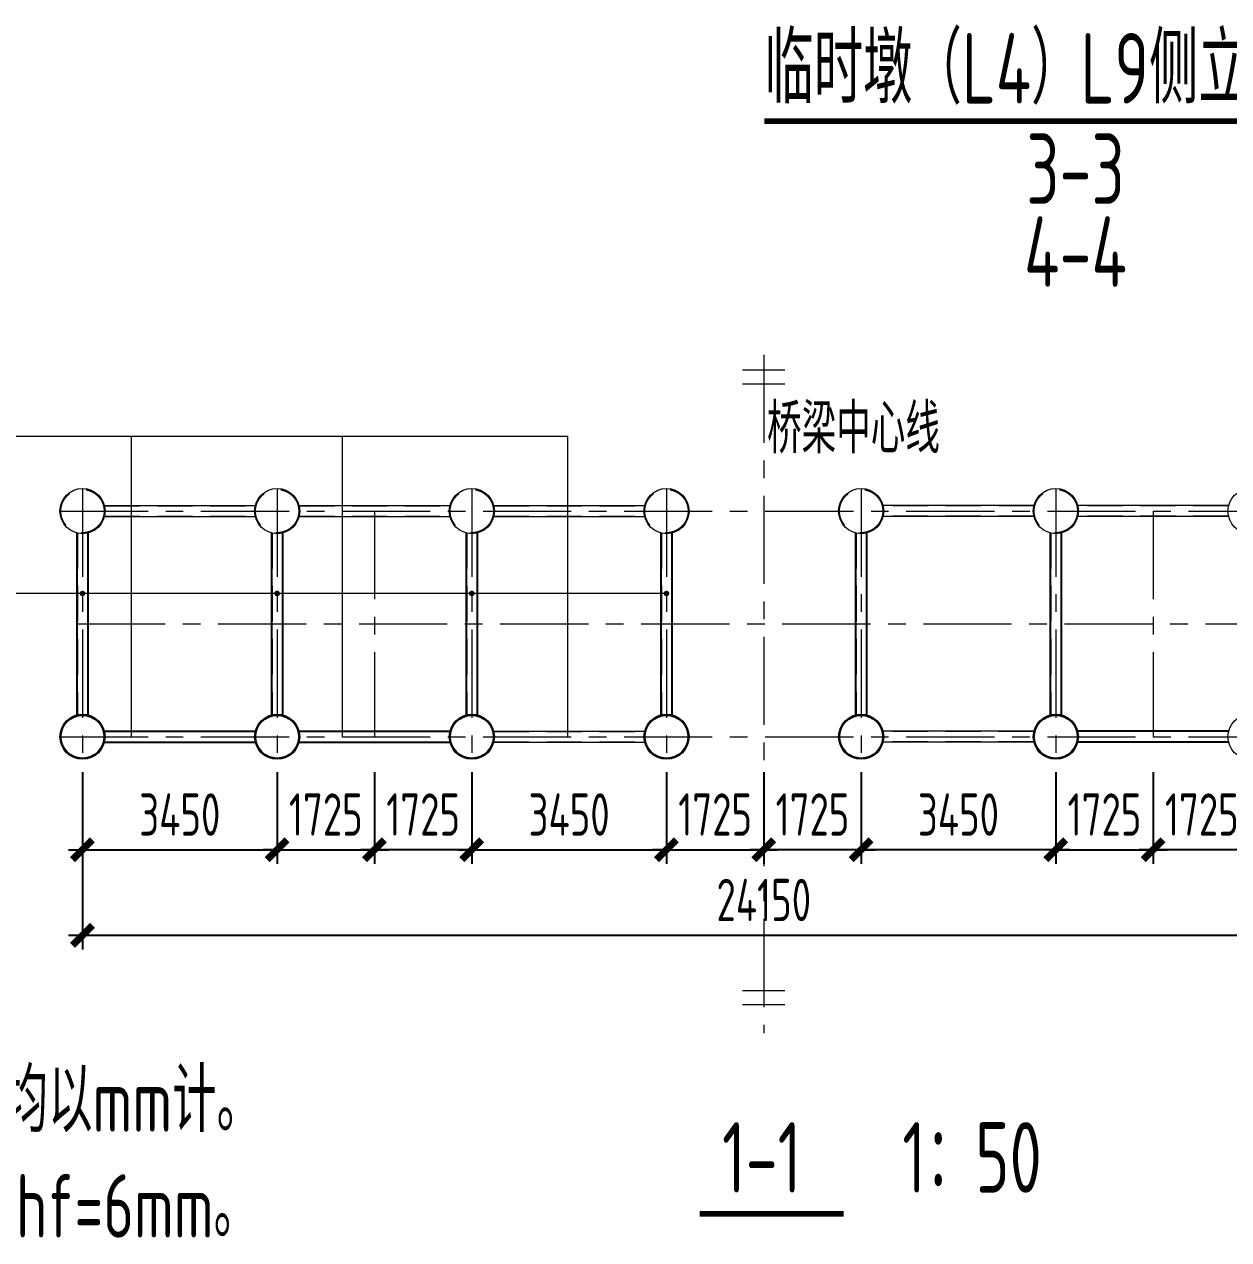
# Model space of a CAD drawing. Extents: x -2876908 to 633791, y -1383861 to 872234.
# Drawn here: x -1148220 to -1105530, y -819547 to -776456 of the extents above; entities that cross this region are included whole.
import ezdxf
from ezdxf.enums import TextEntityAlignment as Align

# ---------------------------------------------------------------- set-up
doc = ezdxf.new("R2010")
doc.units = 0
doc.header["$LTSCALE"] = 5
doc.header["$MEASUREMENT"] = 0
doc.linetypes.add('CENTER', pattern=[2, 1.25, -0.25, 0.25, -0.25])
doc.linetypes.add('DASHED', pattern=[0.75, 0.5, -0.25])
doc.layers.get('0').update_dxf_attribs({"linetype": 'CONTINUOUS', "lineweight": 25})
doc.layers.get('DEFPOINTS').update_dxf_attribs({"color": 35, "linetype": 'CONTINUOUS', "lineweight": 13})
for name, color, linetype, lineweight in [('3中心线', 6, 'CENTER', 18), ('4虚线', 2, 'DASHED', 18), ('5标注', 3, 'CONTINUOUS', 15), ('6文本', 7, 'CONTINUOUS', 15), ('8轮廓线', 4, 'CONTINUOUS', 15), ('DIM', 3, 'CONTINUOUS', 0), ('REIND', 1, 'CONTINUOUS', 0), ('THIN', 7, 'CONTINUOUS', 0)]:
    doc.layers.add(name, color=color, linetype=linetype, lineweight=lineweight)
doc.layers.add('M_Dim', color=3, linetype='CONTINUOUS')
doc.layers.add('M_Prof', color=2, linetype='CONTINUOUS')
doc.styles.add('TSSD_Dimension', font='tssdeng.shx', dxfattribs={"width": 0.7, "bigfont": 'hztxt.shx'})
doc.styles.add('TSSD_NORM', font='tssdeng.shx', dxfattribs={"width": 0.7, "bigfont": 'hztxt.shx'})
doc.dimstyles.new('TSSD_100_100', dxfattribs={"dimtxt": 300, "dimasz": 100, "dimexe": 100, "dimexo": 250, "dimgap": 100, "dimtad": 1, "dimdec": 0, "dimzin": 0, "dimdsep": 46, "dimtxsty": 'TSSD_Dimension', "dimblk": 'ARCHTICK', "dimblk1": 'ARCHTICK', "dimblk2": 'ARCHTICK', "dimcen": 0, "dimdle": 100, "dimclrt": 7, "dimadec": 0, "dimazin": 0, "dimtfac": 1, "dimtdec": 0, "dimtix": 1, "dimtmove": 2, "dimatfit": 3, "dimfxl": 1, "dimtolj": 1, "dimtzin": 0, "dimarcsym": 0})

# ---------------------------------------------------------------- blocks, each defined once
blk = doc.blocks.new('_ArchTick')
at = {"color": 0, "linetype": 'ByBlock', "const_width": 0.5}
blk.add_lwpolyline([(-0.707, -0.707), (0.707, 0.707)], dxfattribs=at)
blk = doc.blocks.new('*D2101')
at = {"layer": 'DEFPOINTS', "color": 0, "transparency": 16777216}
for p in [(-1146158, -801716), (-1097858, -801716), (-1097858, -808753)]:
    blk.add_point(p, dxfattribs=at)
at = {"layer": 'DIM', "color": 0, "lineweight": -2, "transparency": 16777216}
for p, q in [((-1146158, -802966), (-1146158, -809253)), ((-1097858, -802966), (-1097858, -809253)), ((-1146658, -808753), (-1097358, -808753))]:
    blk.add_line(p, q, dxfattribs=at)
at = {"layer": 'DIM', "color": 0, "lineweight": -2, "transparency": 16777216, "xscale": 500, "yscale": 500, "zscale": 500, "rotation": 180}
blk.add_blockref('_ArchTick', (-1146158, -808753), dxfattribs=at)
at = {"layer": 'DIM', "color": 0, "lineweight": -2, "transparency": 16777216, "xscale": 500, "yscale": 500, "zscale": 500}
blk.add_blockref('_ArchTick', (-1097858, -808753), dxfattribs=at)
at = {"layer": 'DIM', "color": 7, "transparency": 16777216, "insert": (-1122008, -807503), "char_height": 1500, "attachment_point": 5, "style": 'TSSD_Dimension'}
blk.add_mtext('\\A1;24150', dxfattribs=at)
blk = doc.blocks.new('*D2104')
at = {"layer": 'DEFPOINTS', "color": 0, "transparency": 16777216}
for p in [(-1146158, -801716), (-1139258, -801716), (-1139258, -805723)]:
    blk.add_point(p, dxfattribs=at)
at = {"layer": 'DIM', "color": 0, "lineweight": -2, "transparency": 16777216}
for p, q in [((-1146158, -802966), (-1146158, -806223)), ((-1139258, -802966), (-1139258, -806223)), ((-1146658, -805723), (-1138758, -805723))]:
    blk.add_line(p, q, dxfattribs=at)
at = {"layer": 'DIM', "color": 0, "lineweight": -2, "transparency": 16777216, "xscale": 500, "yscale": 500, "zscale": 500, "rotation": 180}
blk.add_blockref('_ArchTick', (-1146158, -805723), dxfattribs=at)
at = {"layer": 'DIM', "color": 0, "lineweight": -2, "transparency": 16777216, "xscale": 500, "yscale": 500, "zscale": 500}
blk.add_blockref('_ArchTick', (-1139258, -805723), dxfattribs=at)
at = {"layer": 'DIM', "color": 7, "transparency": 16777216, "insert": (-1142708, -804473), "char_height": 1500, "attachment_point": 5, "style": 'TSSD_Dimension'}
blk.add_mtext('\\A1;3450', dxfattribs=at)
blk = doc.blocks.new('*D2145')
at = {"layer": 'DEFPOINTS', "color": 0, "transparency": 16777216}
for p in [(-1139258, -801716), (-1135808, -801716), (-1135808, -805723)]:
    blk.add_point(p, dxfattribs=at)
at = {"layer": 'DIM', "color": 0, "lineweight": -2, "transparency": 16777216}
for p, q in [((-1139258, -802966), (-1139258, -806223)), ((-1135808, -802966), (-1135808, -806223)), ((-1139258, -805723), (-1139758, -805723)), ((-1139258, -805723), (-1135808, -805723)), ((-1135808, -805723), (-1135308, -805723))]:
    blk.add_line(p, q, dxfattribs=at)
at = {"layer": 'DIM', "color": 0, "lineweight": -2, "transparency": 16777216, "xscale": 500, "yscale": 500, "zscale": 500}
blk.add_blockref('_ArchTick', (-1139258, -805723), dxfattribs=at)
at = {"layer": 'DIM', "color": 0, "lineweight": -2, "transparency": 16777216, "xscale": 500, "yscale": 500, "zscale": 500, "rotation": 180}
blk.add_blockref('_ArchTick', (-1135808, -805723), dxfattribs=at)
at = {"layer": 'DIM', "color": 7, "transparency": 16777216, "insert": (-1137533, -804473), "char_height": 1500, "attachment_point": 5, "style": 'TSSD_Dimension'}
blk.add_mtext('\\A1;1725', dxfattribs=at)
blk = doc.blocks.new('*D2146')
at = {"layer": 'DEFPOINTS', "color": 0, "transparency": 16777216}
for p in [(-1132358, -801716), (-1125458, -801716), (-1125458, -805723)]:
    blk.add_point(p, dxfattribs=at)
at = {"layer": 'DIM', "color": 0, "lineweight": -2, "transparency": 16777216}
for p, q in [((-1132358, -802966), (-1132358, -806223)), ((-1125458, -802966), (-1125458, -806223)), ((-1132858, -805723), (-1124958, -805723))]:
    blk.add_line(p, q, dxfattribs=at)
at = {"layer": 'DIM', "color": 0, "lineweight": -2, "transparency": 16777216, "xscale": 500, "yscale": 500, "zscale": 500, "rotation": 180}
blk.add_blockref('_ArchTick', (-1132358, -805723), dxfattribs=at)
at = {"layer": 'DIM', "color": 0, "lineweight": -2, "transparency": 16777216, "xscale": 500, "yscale": 500, "zscale": 500}
blk.add_blockref('_ArchTick', (-1125458, -805723), dxfattribs=at)
at = {"layer": 'DIM', "color": 7, "transparency": 16777216, "insert": (-1128908, -804473), "char_height": 1500, "attachment_point": 5, "style": 'TSSD_Dimension'}
blk.add_mtext('\\A1;3450', dxfattribs=at)
blk = doc.blocks.new('*D2147')
at = {"layer": 'DEFPOINTS', "color": 0, "transparency": 16777216}
for p in [(-1125458, -801716), (-1122008, -801716), (-1122008, -805723)]:
    blk.add_point(p, dxfattribs=at)
at = {"layer": 'DIM', "color": 0, "lineweight": -2, "transparency": 16777216}
for p, q in [((-1125458, -802966), (-1125458, -806223)), ((-1122008, -802966), (-1122008, -806223)), ((-1125458, -805723), (-1125958, -805723)), ((-1125458, -805723), (-1122008, -805723)), ((-1122008, -805723), (-1121508, -805723))]:
    blk.add_line(p, q, dxfattribs=at)
at = {"layer": 'DIM', "color": 0, "lineweight": -2, "transparency": 16777216, "xscale": 500, "yscale": 500, "zscale": 500}
blk.add_blockref('_ArchTick', (-1125458, -805723), dxfattribs=at)
at = {"layer": 'DIM', "color": 0, "lineweight": -2, "transparency": 16777216, "xscale": 500, "yscale": 500, "zscale": 500, "rotation": 180}
blk.add_blockref('_ArchTick', (-1122008, -805723), dxfattribs=at)
at = {"layer": 'DIM', "color": 7, "transparency": 16777216, "insert": (-1123733, -804473), "char_height": 1500, "attachment_point": 5, "style": 'TSSD_Dimension'}
blk.add_mtext('\\A1;1725', dxfattribs=at)
blk = doc.blocks.new('*D2148')
at = {"layer": 'DEFPOINTS', "color": 0, "transparency": 16777216}
for p in [(-1135808, -801716), (-1132358, -801716), (-1135808, -805723)]:
    blk.add_point(p, dxfattribs=at)
at = {"layer": 'DIM', "color": 0, "lineweight": -2, "transparency": 16777216}
for p, q in [((-1135808, -802966), (-1135808, -806223)), ((-1132358, -802966), (-1132358, -806223)), ((-1135808, -805723), (-1136308, -805723)), ((-1132358, -805723), (-1135808, -805723)), ((-1132358, -805723), (-1131858, -805723))]:
    blk.add_line(p, q, dxfattribs=at)
at = {"layer": 'DIM', "color": 0, "lineweight": -2, "transparency": 16777216, "xscale": 500, "yscale": 500, "zscale": 500}
blk.add_blockref('_ArchTick', (-1135808, -805723), dxfattribs=at)
at = {"layer": 'DIM', "color": 0, "lineweight": -2, "transparency": 16777216, "xscale": 500, "yscale": 500, "zscale": 500, "rotation": 180}
blk.add_blockref('_ArchTick', (-1132358, -805723), dxfattribs=at)
at = {"layer": 'DIM', "color": 7, "transparency": 16777216, "insert": (-1134083, -804473), "char_height": 1500, "attachment_point": 5, "style": 'TSSD_Dimension'}
blk.add_mtext('\\A1;1725', dxfattribs=at)
blk = doc.blocks.new('*D2150')
at = {"layer": 'DEFPOINTS', "color": 0, "transparency": 16777216}
for p in [(-1108208, -801716), (-1104758, -801716), (-1108208, -805723)]:
    blk.add_point(p, dxfattribs=at)
at = {"layer": 'DIM', "color": 0, "lineweight": -2, "transparency": 16777216}
for p, q in [((-1108208, -802966), (-1108208, -806223)), ((-1104758, -802966), (-1104758, -806223)), ((-1108208, -805723), (-1108708, -805723)), ((-1104758, -805723), (-1108208, -805723)), ((-1104758, -805723), (-1104258, -805723))]:
    blk.add_line(p, q, dxfattribs=at)
at = {"layer": 'DIM', "color": 0, "lineweight": -2, "transparency": 16777216, "xscale": 500, "yscale": 500, "zscale": 500}
blk.add_blockref('_ArchTick', (-1108208, -805723), dxfattribs=at)
at = {"layer": 'DIM', "color": 0, "lineweight": -2, "transparency": 16777216, "xscale": 500, "yscale": 500, "zscale": 500, "rotation": 180}
blk.add_blockref('_ArchTick', (-1104758, -805723), dxfattribs=at)
at = {"layer": 'DIM', "color": 7, "transparency": 16777216, "insert": (-1106483, -804473), "char_height": 1500, "attachment_point": 5, "style": 'TSSD_Dimension'}
blk.add_mtext('\\A1;1725', dxfattribs=at)
blk = doc.blocks.new('*D2151')
at = {"layer": 'DEFPOINTS', "color": 0, "transparency": 16777216}
for p in [(-1118558, -801716), (-1111658, -801716), (-1118558, -805723)]:
    blk.add_point(p, dxfattribs=at)
at = {"layer": 'DIM', "color": 0, "lineweight": -2, "transparency": 16777216}
for p, q in [((-1118558, -802966), (-1118558, -806223)), ((-1111658, -802966), (-1111658, -806223)), ((-1111158, -805723), (-1119058, -805723))]:
    blk.add_line(p, q, dxfattribs=at)
at = {"layer": 'DIM', "color": 0, "lineweight": -2, "transparency": 16777216, "xscale": 500, "yscale": 500, "zscale": 500, "rotation": 180}
blk.add_blockref('_ArchTick', (-1118558, -805723), dxfattribs=at)
at = {"layer": 'DIM', "color": 0, "lineweight": -2, "transparency": 16777216, "xscale": 500, "yscale": 500, "zscale": 500}
blk.add_blockref('_ArchTick', (-1111658, -805723), dxfattribs=at)
at = {"layer": 'DIM', "color": 7, "transparency": 16777216, "insert": (-1115108, -804473), "char_height": 1500, "attachment_point": 5, "style": 'TSSD_Dimension'}
blk.add_mtext('\\A1;3450', dxfattribs=at)
blk = doc.blocks.new('*D2152')
at = {"layer": 'DEFPOINTS', "color": 0, "transparency": 16777216}
for p in [(-1122008, -801716), (-1118558, -801716), (-1122008, -805723)]:
    blk.add_point(p, dxfattribs=at)
at = {"layer": 'DIM', "color": 0, "lineweight": -2, "transparency": 16777216}
for p, q in [((-1122008, -802966), (-1122008, -806223)), ((-1118558, -802966), (-1118558, -806223)), ((-1122008, -805723), (-1122508, -805723)), ((-1118558, -805723), (-1122008, -805723)), ((-1118558, -805723), (-1118058, -805723))]:
    blk.add_line(p, q, dxfattribs=at)
at = {"layer": 'DIM', "color": 0, "lineweight": -2, "transparency": 16777216, "xscale": 500, "yscale": 500, "zscale": 500}
blk.add_blockref('_ArchTick', (-1122008, -805723), dxfattribs=at)
at = {"layer": 'DIM', "color": 0, "lineweight": -2, "transparency": 16777216, "xscale": 500, "yscale": 500, "zscale": 500, "rotation": 180}
blk.add_blockref('_ArchTick', (-1118558, -805723), dxfattribs=at)
at = {"layer": 'DIM', "color": 7, "transparency": 16777216, "insert": (-1120283, -804473), "char_height": 1500, "attachment_point": 5, "style": 'TSSD_Dimension'}
blk.add_mtext('\\A1;1725', dxfattribs=at)
blk = doc.blocks.new('*D2153')
at = {"layer": 'DEFPOINTS', "color": 0, "transparency": 16777216}
for p in [(-1111658, -801716), (-1108208, -801716), (-1108208, -805723)]:
    blk.add_point(p, dxfattribs=at)
at = {"layer": 'DIM', "color": 0, "lineweight": -2, "transparency": 16777216}
for p, q in [((-1111658, -802966), (-1111658, -806223)), ((-1108208, -802966), (-1108208, -806223)), ((-1111658, -805723), (-1112158, -805723)), ((-1111658, -805723), (-1108208, -805723)), ((-1108208, -805723), (-1107708, -805723))]:
    blk.add_line(p, q, dxfattribs=at)
at = {"layer": 'DIM', "color": 0, "lineweight": -2, "transparency": 16777216, "xscale": 500, "yscale": 500, "zscale": 500}
blk.add_blockref('_ArchTick', (-1111658, -805723), dxfattribs=at)
at = {"layer": 'DIM', "color": 0, "lineweight": -2, "transparency": 16777216, "xscale": 500, "yscale": 500, "zscale": 500, "rotation": 180}
blk.add_blockref('_ArchTick', (-1108208, -805723), dxfattribs=at)
at = {"layer": 'DIM', "color": 7, "transparency": 16777216, "insert": (-1109933, -804473), "char_height": 1500, "attachment_point": 5, "style": 'TSSD_Dimension'}
blk.add_mtext('\\A1;1725', dxfattribs=at)

msp = doc.modelspace()

# ---------------------------------------------------------------- linework, layer by layer
at = {"layer": '3中心线', "ltscale": 500}
for p, q in [((-1122008.314, -788173.661), (-1122008.314, -812221.959)), ((-1146158.314, -792915.557), (-1146158.314, -802515.557)), ((-1139258.314, -792915.557), (-1139258.314, -802515.557)), ((-1132358.314, -792915.557), (-1132358.314, -802515.557)), ((-1125458.314, -792915.557), (-1125458.314, -802515.557)), ((-1118558.314, -792915.557), (-1118558.314, -802515.557)), ((-1111658.314, -792915.557), (-1111658.314, -802515.557)), ((-1146958.314, -793715.557), (-1097058.314, -793715.557)), ((-1135808.308, -793715.557), (-1135808.308, -801715.557)), ((-1108208.32, -793715.557), (-1108208.32, -801715.557)), ((-1146352.314, -797715.557), (-1097858.314, -797715.557)), ((-1146958.314, -801715.557), (-1097058.314, -801715.557))]:
    msp.add_line(p, q, dxfattribs=at)
at = {"layer": '4虚线', "ltscale": 500}
for p, q in [((-1145379.292, -793533.557), (-1140037.337, -793533.557)), ((-1138479.292, -793533.557), (-1133137.337, -793533.557)), ((-1131579.292, -793533.557), (-1126237.337, -793533.557)), ((-1112437.337, -793533.557), (-1117779.292, -793533.557)), ((-1105537.337, -793533.557), (-1110879.292, -793533.557)), ((-1145379.292, -793897.557), (-1140037.337, -793897.557)), ((-1138479.292, -793897.557), (-1133137.337, -793897.557)), ((-1131579.292, -793897.557), (-1126237.337, -793897.557)), ((-1112437.337, -793897.557), (-1117779.292, -793897.557)), ((-1105537.337, -793897.557), (-1110879.292, -793897.557)), ((-1146340.314, -794494.579), (-1146340.314, -800936.534)), ((-1145976.314, -794494.579), (-1145976.314, -800936.534)), ((-1139440.314, -794494.579), (-1139440.314, -800936.534)), ((-1139076.314, -794494.579), (-1139076.314, -800936.534)), ((-1132540.314, -794494.579), (-1132540.314, -800936.534)), ((-1132176.314, -794494.579), (-1132176.314, -800936.534)), ((-1125640.314, -794494.579), (-1125640.314, -800936.534)), ((-1125276.314, -794494.579), (-1125276.314, -800936.534)), ((-1118740.314, -794494.579), (-1118740.314, -800936.534)), ((-1118376.314, -794494.579), (-1118376.314, -800936.534)), ((-1111840.314, -794494.579), (-1111840.314, -800936.534)), ((-1111476.314, -794494.579), (-1111476.314, -800936.534)), ((-1145379.292, -801533.557), (-1140037.337, -801533.557)), ((-1145379.292, -801897.557), (-1140037.337, -801897.557)), ((-1138479.292, -801533.557), (-1133137.337, -801533.557)), ((-1138479.292, -801897.557), (-1133137.337, -801897.557)), ((-1131579.292, -801533.557), (-1126237.337, -801533.557)), ((-1131579.292, -801897.557), (-1126237.337, -801897.557)), ((-1112437.337, -801533.557), (-1117779.292, -801533.557)), ((-1112437.337, -801897.557), (-1117779.292, -801897.557)), ((-1105537.337, -801533.557), (-1110879.292, -801533.557)), ((-1105537.337, -801897.557), (-1110879.292, -801897.557))]:
    msp.add_line(p, q, dxfattribs=at)
for centre in [(-1146158.314, -793715.557), (-1139258.314, -793715.557), (-1132358.314, -793715.557), (-1125458.314, -793715.557), (-1118558.314, -793715.557), (-1111658.314, -793715.557)]:
    msp.add_circle(centre, 768, dxfattribs=at)
at = {"layer": '5标注'}
for p, q in [((-1128956.213, -791074.082), (-1151639.399, -791074.082)), ((-1144423.284, -801715.557), (-1144423.284, -791074.082)), ((-1136937.272, -801715.557), (-1136937.272, -791074.082)), ((-1128956.213, -801715.557), (-1128956.213, -791074.082)), ((-1125458.314, -796636.628), (-1151450.841, -796636.628))]:
    msp.add_line(p, q, dxfattribs=at)
at = {"layer": '8轮廓线'}
for p, q in [((-1145382.193, -793521.557), (-1140034.435, -793521.557)), ((-1138482.193, -793521.557), (-1133134.435, -793521.557)), ((-1131582.193, -793521.557), (-1126234.435, -793521.557)), ((-1112434.435, -793521.557), (-1117782.193, -793521.557)), ((-1105534.435, -793521.557), (-1110882.193, -793521.557)), ((-1145382.193, -793909.557), (-1140034.435, -793909.557)), ((-1138482.193, -793909.557), (-1133134.435, -793909.557)), ((-1131582.193, -793909.557), (-1126234.435, -793909.557)), ((-1112434.435, -793909.557), (-1117782.193, -793909.557)), ((-1105534.435, -793909.557), (-1110882.193, -793909.557)), ((-1131582.193, -801521.557), (-1126234.435, -801521.557)), ((-1131582.193, -801909.557), (-1126234.435, -801909.557)), ((-1112434.435, -801521.557), (-1117782.193, -801521.557)), ((-1112434.435, -801909.557), (-1117782.193, -801909.557))]:
    msp.add_line(p, q, dxfattribs=at)
for centre in [(-1146158.314, -793715.557), (-1139258.314, -793715.557), (-1132358.314, -793715.557), (-1125458.314, -793715.557), (-1118558.314, -793715.557), (-1111658.314, -793715.557), (-1104758.314, -793715.557), (-1146158.314, -801715.557), (-1139258.314, -801715.557), (-1132358.314, -801715.557), (-1125458.314, -801715.557), (-1118558.314, -801715.557), (-1111658.314, -801715.557), (-1104758.314, -801715.557)]:
    msp.add_circle(centre, 800, dxfattribs=at)
at = {"layer": 'M_Dim'}
for points in [[(-1121992.87, -779887.637, 200, 200, 0), (-1100192.762, -779887.637, 200, 200, 0)], [(-1124285.802, -818633.375, 200, 200, 0), (-1119182.103, -818633.375, 200, 200, 0)]]:
    msp.add_lwpolyline(points, format="xyseb", dxfattribs=at)
at = {"layer": 'M_Prof'}
for p, q in [((-1146352.314, -794491.678), (-1146352.314, -800939.436)), ((-1145964.314, -794491.678), (-1145964.314, -800939.436)), ((-1139452.314, -794491.678), (-1139452.314, -800939.436)), ((-1139064.314, -794491.678), (-1139064.314, -800939.436)), ((-1132552.314, -794491.678), (-1132552.314, -800939.436)), ((-1132164.314, -794491.678), (-1132164.314, -800939.436)), ((-1125652.314, -794491.678), (-1125652.314, -800939.436)), ((-1125264.314, -794491.678), (-1125264.314, -800939.436)), ((-1118752.314, -794491.678), (-1118752.314, -800939.436)), ((-1118364.314, -794491.678), (-1118364.314, -800939.436)), ((-1111852.314, -794491.678), (-1111852.314, -800939.436)), ((-1111464.314, -794491.678), (-1111464.314, -800939.436)), ((-1145382.193, -801521.557), (-1140034.435, -801521.557)), ((-1145382.193, -801909.557), (-1140034.435, -801909.557)), ((-1138482.193, -801521.557), (-1133134.435, -801521.557)), ((-1138482.193, -801909.557), (-1133134.435, -801909.557)), ((-1105534.435, -801521.557), (-1110882.193, -801521.557)), ((-1105534.435, -801909.557), (-1110882.193, -801909.557))]:
    msp.add_line(p, q, dxfattribs=at)
for centre in [(-1146158.314, -801715.557), (-1139258.314, -801715.557), (-1132358.314, -801715.557), (-1125458.314, -801715.557), (-1118558.314, -801715.557), (-1111658.314, -801715.557)]:
    msp.add_circle(centre, 768, dxfattribs=at)
at = {"layer": 'REIND', "const_width": 100}
for points in [[(-1146108.314, -796636.628, -1), (-1146208.314, -796636.628, -1)], [(-1139208.314, -796636.628, -1), (-1139308.314, -796636.628, -1)], [(-1132308.314, -796636.628, -1), (-1132408.314, -796636.628, -1)], [(-1125408.314, -796636.628, -1), (-1125508.314, -796636.628, -1)]]:
    msp.add_lwpolyline(points, format="xyb", close=True, dxfattribs=at)
at = {"layer": 'THIN'}
for p, q in [((-1121258.314, -788716.314), (-1122758.314, -788716.314)), ((-1121258.314, -789216.314), (-1122758.314, -789216.314)), ((-1121258.314, -810721.959), (-1122758.314, -810721.959)), ((-1121258.314, -811221.959), (-1122758.314, -811221.959))]:
    msp.add_line(p, q, dxfattribs=at)

# ---------------------------------------------------------------- texts
at = {"layer": '5标注', "color": 7, "insert": (-1121892.115, -791676.296), "char_height": 1750, "attachment_point": 7, "style": 'TSSD_NORM'}
msp.add_mtext('桥梁中心线', dxfattribs=at)
at = {"layer": '6文本', "style": 'TSSD_NORM', "width": 0.7}
for s, p in [('临时墩（L4）L9侧立面图2 ', (-1110569.922, -777884.432)), ('3-3', (-1110961.41, -781573.713)), ('4-4', (-1110961.41, -784512.271)), ('1-1', (-1122083.148, -816630.17)), ('1：50', (-1114626.232, -816630.17))]:
    msp.add_text(s, height=2500, dxfattribs=at).set_placement(p, align=Align.MIDDLE)
at = {"layer": '6文本', "insert": (-1170017.58, -809722.754), "char_height": 2250, "width": 195290.43481, "attachment_point": 1, "style": 'TSSD_NORM'}
msp.add_mtext('说明：\\P1、除标高以m计外，图中尺寸均以mm计。\\P2、钢管之间采用相贯焊，焊高hf=6mm。', dxfattribs=at)

# ---------------------------------------------------------------- dimensions: what is measured, and where the dimension line sits
at = {"layer": 'DIM'}
for base, p1, p2, picture, middle in [((-1097858.314, -808752.988), (-1146158.314, -801715.557), (-1097858.314, -801715.557), '*D2101', (-1122008.314, -807502.988)), ((-1139258.314, -805723.072), (-1146158.314, -801715.557), (-1139258.314, -801715.557), '*D2104', (-1142708.314, -804473.072)), ((-1135808.308, -805723.072), (-1139258.314, -801715.557), (-1135808.308, -801715.557), '*D2145', (-1137533.311, -804473.072)), ((-1125458.314, -805723.072), (-1132358.314, -801715.557), (-1125458.314, -801715.557), '*D2146', (-1128908.314, -804473.072)), ((-1122008.314, -805723.072), (-1125458.314, -801715.557), (-1122008.314, -801715.557), '*D2147', (-1123733.314, -804473.072))]:
    dim = msp.add_linear_dim(base=base, p1=p1, p2=p2, dimstyle='TSSD_100_100', override={"dimtxt": 1500, "dimasz": 500, "dimexe": 500, "dimexo": 1250, "dimgap": 500, "dimlfac": 0.5, "dimdle": 500}, dxfattribs=at)
    dim.commit()
    dim.dimension.update_dxf_attribs({"geometry": picture, "text_midpoint": middle})
for base, p1, p2, angle, picture, middle in [((-1135808.308, -805723.072), (-1132358.302, -801715.557), (-1135808.308, -801715.557), 180, '*D2148', (-1134083.305, -804473.072)), ((-1122008.314, -805723.072), (-1118558.314, -801715.557), (-1122008.314, -801715.557), 180, '*D2152', (-1120283.314, -804473.072)), ((-1118558.314, -805723.072), (-1111658.314, -801715.557), (-1118558.314, -801715.557), 180, '*D2151', (-1115108.314, -804473.072)), ((-1108208.32, -805723.072), (-1111658.327, -801715.557), (-1108208.32, -801715.557), 0, '*D2153', (-1109933.324, -804473.072)), ((-1108208.32, -805723.072), (-1104758.314, -801715.557), (-1108208.32, -801715.557), 180, '*D2150', (-1106483.317, -804473.072))]:
    dim = msp.add_linear_dim(base=base, p1=p1, p2=p2, angle=angle, dimstyle='TSSD_100_100', override={"dimtxt": 1500, "dimasz": 500, "dimexe": 500, "dimexo": 1250, "dimgap": 500, "dimlfac": 0.5, "dimdle": 500}, dxfattribs=at)
    dim.commit()
    dim.dimension.update_dxf_attribs({"geometry": picture, "text_midpoint": middle})

doc.saveas('drawing.dxf')
